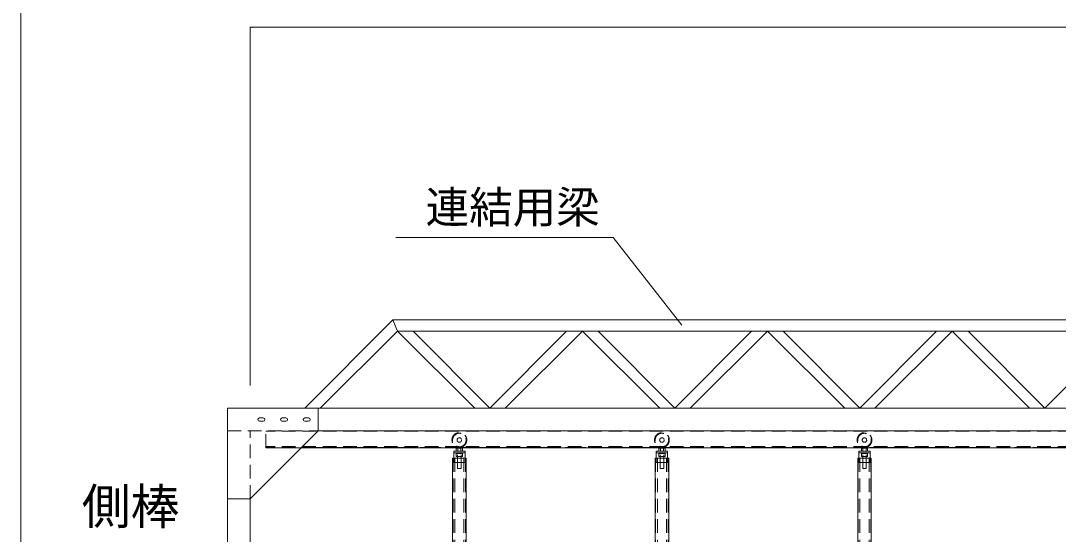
# Model space of a CAD drawing. Units: millimetres, scale not verified. Extents: x -12406 to 12406, y -8553 to 8553.
# Drawn here: x -12406 to -7832, y -620 to 1646 of the extents above; entities that cross this region are included whole.
import ezdxf
from ezdxf.enums import TextEntityAlignment as Align

# ---------------------------------------------------------------- set-up
doc = ezdxf.new("R2010")
doc.units = ezdxf.units.MM
doc.header["$LTSCALE"] = 50
for name, pattern in [('CHAIN2', [12, 9, -1, 1, -1]), ('DASHED1', [1.8, 1.2, -0.6]), ('DOUBLE_CHAIN2', [12.8, 9, -1, 0.6, -0.6, 0.6, -1])]:
    doc.linetypes.add(name, pattern=pattern)
doc.layers.add('0-0_0', color=7, linetype='Continuous', lineweight=9)
doc.layers.add('0-5_CYG-144', color=7, linetype='Continuous', lineweight=9)
doc.styles.add('ＭＳ ゴシック', font='')
doc.styles.get('ＭＳ ゴシック').set_extended_font_data('MS Gothic')

msp = doc.modelspace()

# ---------------------------------------------------------------- linework, layer by layer
at = {"layer": '0-0_0'}
for p, q in [((-12406.14, 8553.31), (-12406.14, -8553.31)), ((-11395.02, 36.99), (-11395.02, 1619.11)), ((-11385.02, 1618.11), (2994.99, 1618.11)), ((-10753.32, 689.08), (-9794.08, 689.08)), ((-9492.1, 302.94), (-9794.08, 689.08))]:
    msp.add_line(p, q, dxfattribs=at)
at = {"layer": '0-0_0', "color": 134}
for p, q in [((-11385.02, 1619.77), (-11395.02, 1618.11)), ((-11395.02, 1618.11), (-11385.02, 1616.44)), ((-11385.02, 1619.77), (-11385.02, 1616.44))]:
    msp.add_line(p, q, dxfattribs=at)
at = {"layer": '0-5_CYG-144'}
for p, q in [((-10765.94, 326), (-11153.23, -64)), ((-7207.02, 326), (-10765.94, 326)), ((-10765.94, 326), (-10745.55, 276)), ((-10745.55, 276), (-11086.49, -64)), ((-10745.55, 276), (-10404.61, -64)), ((-7207.02, 276), (-10745.55, 276)), ((-10675.52, 276), (-10337.88, -64)), ((-10000.24, 276), (-10337.88, -64)), ((-9930.2, 276), (-10271.14, -64)), ((-9930.2, 276), (-9589.26, -64)), ((-9860.17, 276), (-9522.53, -64)), ((-9184.84, 276), (-9522.48, -64)), ((-9114.81, 276), (-9455.74, -64)), ((-9114.81, 276), (-8773.87, -64)), ((-9044.77, 276), (-8707.13, -64)), ((-8369.49, 276), (-8707.13, -64)), ((-8299.45, 276), (-8640.39, -64)), ((-8299.45, 276), (-7958.52, -64)), ((-8229.42, 276), (-7891.78, -64)), ((-7554.14, 276), (-7891.78, -64)), ((-11495.01, -64), (-11095.05, -64)), ((-11495.01, -64), (-11495.01, -4063.67)), ((-11095.05, -164), (-11095.05, -64)), ((-11095.05, -64), (-7207.02, -64)), ((-11337.03, -106.51), (-11353.03, -106.51)), ((-11337.03, -121.5), (-11353.03, -121.5)), ((-11237.03, -106.51), (-11253.03, -106.51)), ((-11237.03, -121.5), (-11253.03, -121.5)), ((-11137.05, -106.51), (-11153.05, -106.51)), ((-11137.05, -121.5), (-11153.05, -121.5)), ((-11095.05, -164), (-11395.02, -464)), ((-11095.05, -164), (-1195.02, -164)), ((-11174.73, -238.68), (-7195.02, -238.68)), ((-10486.31, -240.84), (-10458.59, -240.84)), ((-10486.31, -253.84), (-10486.31, -240.84)), ((-10486.31, -253.84), (-10458.59, -253.84)), ((-10480.56, -240.84), (-10480.56, -236.68)), ((-10479.38, -253.84), (-10479.38, -240.84)), ((-10465.52, -253.84), (-10465.52, -240.84)), ((-10464.56, -240.84), (-10464.56, -236.68)), ((-10458.59, -253.84), (-10458.59, -240.84)), ((-10447.56, -254.34), (-10447.56, -304.34)), ((-9554.56, -254.34), (-9554.56, -304.34)), ((-8700.31, -240.84), (-8672.59, -240.84)), ((-8700.31, -253.84), (-8700.31, -240.84)), ((-8694.56, -240.84), (-8694.56, -236.68)), ((-8693.38, -253.84), (-8693.38, -240.84)), ((-8679.52, -253.84), (-8679.52, -240.84)), ((-8678.56, -240.84), (-8678.56, -236.68)), ((-8672.59, -253.84), (-8672.59, -240.84)), ((-8661.56, -254.34), (-8661.56, -304.34)), ((-10502.56, -4504.12), (-10502.56, -284.34)), ((-10502.56, -284.34), (-10497.56, -284.34)), ((-10447.56, -284.34), (-10442.56, -284.34)), ((-10442.56, -4504.12), (-10442.56, -284.34)), ((-9609.56, -4504.12), (-9609.56, -284.34)), ((-9549.56, -4504.12), (-9549.56, -284.34)), ((-8716.56, -4504.12), (-8716.56, -284.34)), ((-8716.56, -284.34), (-8711.56, -284.34)), ((-8661.56, -284.34), (-8656.56, -284.34)), ((-8656.56, -4504.12), (-8656.56, -284.34)), ((-11495.01, -464), (-11395.02, -464)), ((-11395.02, -4563.62), (-11395.02, -463.97))]:
    msp.add_line(p, q, dxfattribs=at)
at = {"layer": '0-5_CYG-144', "linetype": 'CHAIN2'}
msp.add_line((-11095.05, -64), (-11095.05, -164), dxfattribs=at)
at = {"layer": '0-5_CYG-144', "linetype": 'DASHED1'}
for p, q in [((-11495.01, -164), (-11095.05, -164)), ((-11395.02, -463.97), (-11395.02, -164)), ((-11325.33, -238.68), (-11325.33, -164)), ((2935.3, -165.6), (-11325.33, -165.6)), ((2935.3, -232.68), (-11325.33, -232.68)), ((2935.3, -236.68), (-11325.33, -236.68)), ((-10497.56, -260.34), (-10447.56, -260.34)), ((-10486.31, -276.84), (-10486.31, -259.91)), ((-10486.31, -263.84), (-10458.59, -263.84)), ((-10480.56, -329.4), (-10480.56, -240.84)), ((-10464.56, -329.4), (-10464.56, -240.84)), ((-10458.59, -276.84), (-10458.59, -259.91)), ((-9604.56, -260.34), (-9554.56, -260.34)), ((-9593.31, -240.84), (-9565.59, -240.84)), ((-9593.31, -253.84), (-9593.31, -240.84)), ((-9593.31, -253.84), (-9565.59, -253.84)), ((-9593.31, -276.84), (-9593.31, -259.91)), ((-9593.31, -263.84), (-9565.59, -263.84)), ((-9587.56, -329.4), (-9587.56, -236.68)), ((-9586.38, -253.84), (-9586.38, -240.84)), ((-9572.52, -253.84), (-9572.52, -240.84)), ((-9571.55, -329.4), (-9571.55, -236.68)), ((-9565.59, -253.84), (-9565.59, -240.84)), ((-9565.59, -276.84), (-9565.59, -259.91)), ((-8711.56, -260.34), (-8661.56, -260.34)), ((-8700.31, -253.84), (-8672.59, -253.84)), ((-8700.31, -276.84), (-8700.31, -259.91)), ((-8700.31, -263.84), (-8672.59, -263.84)), ((-8694.56, -329.4), (-8694.56, -240.84)), ((-8678.56, -329.4), (-8678.56, -240.84)), ((-8672.59, -276.84), (-8672.59, -259.91)), ((-10500.25, -284.34), (-10500.25, -4504.34)), ((-10497.56, -284.34), (-10447.56, -284.34)), ((-10492.56, -284.34), (-10492.56, -4504.34)), ((-10486.31, -276.84), (-10458.59, -276.84)), ((-10452.56, -284.34), (-10452.56, -4504.34)), ((-10444.85, -284.34), (-10444.85, -4504.34)), ((-9609.56, -284.34), (-9549.56, -284.34)), ((-9607.26, -284.34), (-9607.26, -4504.34)), ((-9599.56, -284.34), (-9599.56, -4504.34)), ((-9593.31, -276.84), (-9565.59, -276.84)), ((-9559.56, -284.34), (-9559.56, -4504.34)), ((-9551.85, -284.34), (-9551.85, -4504.34)), ((-8714.25, -284.34), (-8714.25, -4504.34)), ((-8711.56, -284.34), (-8661.56, -284.34)), ((-8706.56, -284.34), (-8706.56, -4504.34)), ((-8700.31, -276.84), (-8672.59, -276.84)), ((-8666.56, -284.34), (-8666.56, -4504.34)), ((-8658.85, -284.34), (-8658.85, -4504.34)), ((-10480.56, -329.4), (-10464.56, -329.4)), ((-9587.56, -329.4), (-9571.55, -329.4)), ((-8694.56, -329.4), (-8678.56, -329.4))]:
    msp.add_line(p, q, dxfattribs=at)
at = {"layer": '0-5_CYG-144', "linetype": 'DOUBLE_CHAIN2'}
for p, q in [((-11325.33, -238.68), (-11144.73, -238.68)), ((-11144.73, -236.68), (-1195.02, -236.68)), ((-10447.56, -254.34), (-10447.56, -253.91)), ((-9554.56, -254.34), (-9554.56, -253.91)), ((-8661.56, -254.34), (-8661.56, -253.91))]:
    msp.add_line(p, q, dxfattribs=at)
at = {"layer": '0-5_CYG-144'}
for points in [[(-10447.56, -303.91), (-10497.56, -303.91), (-10497.56, -253.91), (-10447.56, -253.91)], [(-9554.56, -303.91), (-9604.56, -303.91), (-9604.56, -253.91), (-9554.56, -253.91)], [(-8661.56, -303.91), (-8711.56, -303.91), (-8711.56, -253.91), (-8661.56, -253.91)]]:
    msp.add_lwpolyline(points, dxfattribs=at)
at = {"layer": '0-5_CYG-144', "linetype": 'DASHED1'}
for centre, radius in [((-10472.56, -204.41), 32.5), ((-10472.56, -204.41), 30), ((-9579.56, -204.41), 32.5), ((-9579.56, -204.41), 30), ((-8686.56, -204.41), 32.5), ((-8686.56, -204.41), 30), ((-10472.56, -204.41), 10), ((-9579.56, -204.41), 10), ((-8686.56, -204.41), 10)]:
    msp.add_circle(centre, radius, dxfattribs=at)
at = {"layer": '0-5_CYG-144'}
for centre, start, end in [((-11353.03, -114), 90, 270), ((-11337.03, -114), 270, 90), ((-11253.03, -114), 90, 270), ((-11237.03, -114), 270, 90), ((-11153.05, -114), 90, 270), ((-11137.05, -114), 270, 90)]:
    msp.add_arc(centre, 7.5, start, end, dxfattribs=at)

# ---------------------------------------------------------------- texts
at = {"layer": '0-0_0', "style": 'ＭＳ ゴシック'}
for s, height, p in [('連結用梁', 140.8, (-10621.32, 710.87)), ('側棒', 157.7, (-12136.97, -623.28))]:
    msp.add_text(s, height=height, dxfattribs=at).set_placement(p, align=Align.BOTTOM_LEFT)

doc.saveas('drawing.dxf')
